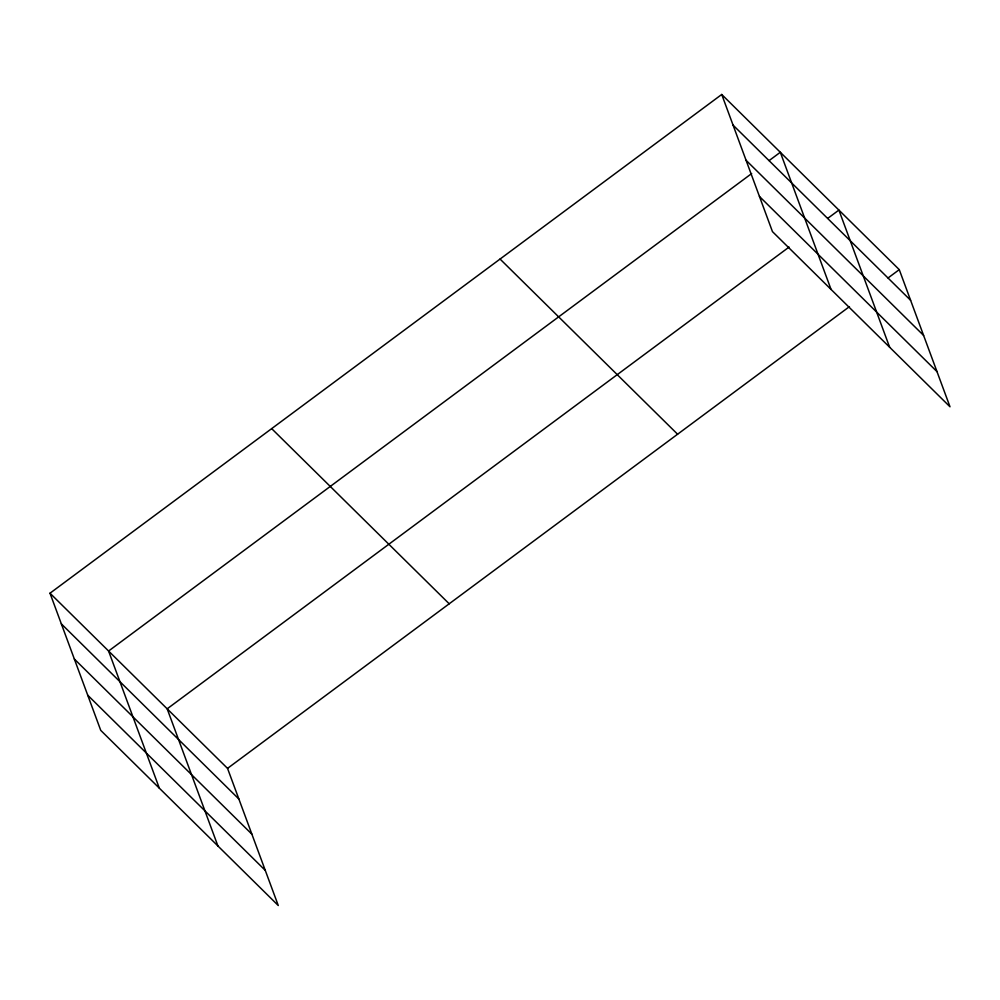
<?xml version="1.0" encoding="UTF-8"?>
<svg xmlns="http://www.w3.org/2000/svg" width="1000" height="1000" viewBox="0 0 1000 1000"><rect width="100%" height="100%" fill="white"/><g stroke="black" fill="none" stroke-linecap="round" stroke-linejoin="round"><path stroke-width="1.5" d="M50 593.212L227.537 768.375L278.275 905.525L100.738 730.362L50 593.212L721.725 94.475L899.262 269.637L950 406.788L772.463 231.625L721.725 94.475M751.675 173.55L108.588 651.025L159.325 788.162M769.112 160.6L780.312 152.275L831.05 289.425M789.087 247.062L167.175 708.825L217.913 845.962M827.7 218.4L838.9 210.087L889.638 347.225M227.537 768.375L849.45 306.625M888.062 277.962L899.262 269.637M733.062 125.138L910.612 300.3M746.062 160.275L923.612 335.438M759.463 196.475L937 371.637M500.062 259.062L677.6 434.225M271.675 428.638L449.212 603.8M61.337 623.875L238.888 799.038M74.338 659.013L251.887 834.175M87.737 695.225L265.275 870.387"/></g></svg>
